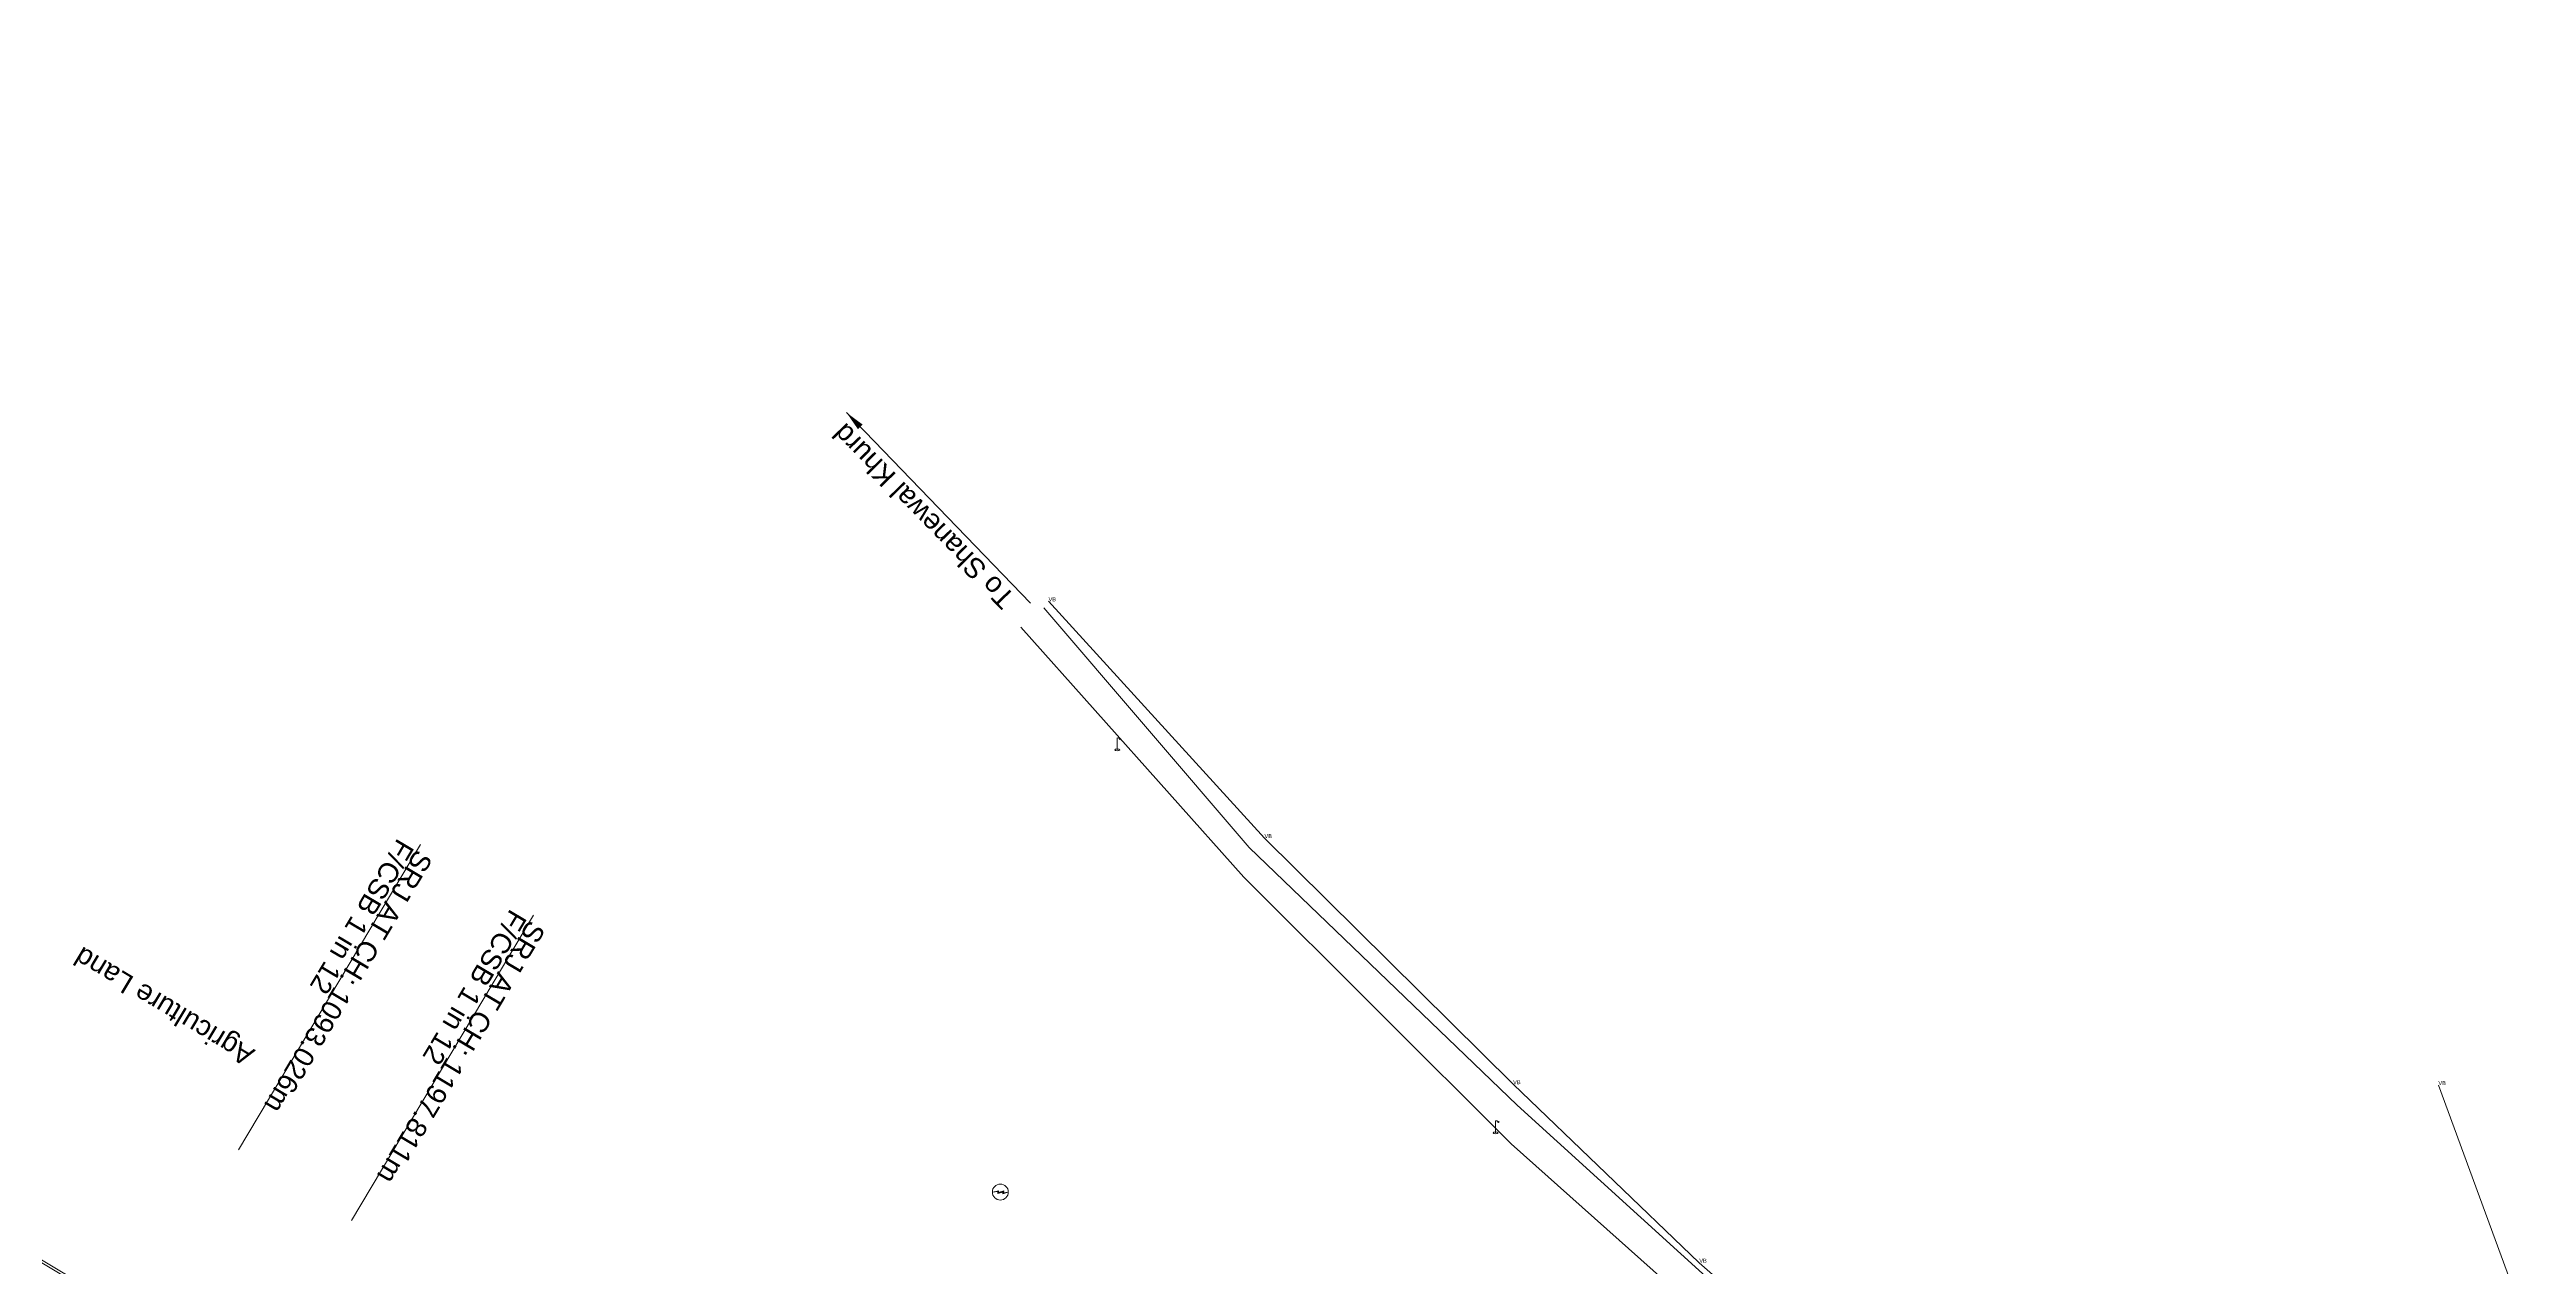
# Model space of a CAD drawing. Header units: metres. Extents: x 593168 to 611286, y 3401475 to 3412398.
# Drawn here: x 594574.8 to 594885.1, y 3411537.3 to 3411689.8 of the extents above; entities that cross this region are included whole.
import ezdxf

# ---------------------------------------------------------------- set-up
doc = ezdxf.new("R2010")
doc.units = ezdxf.units.M
doc.header["$MEASUREMENT"] = 0
for name, color, linetype, lineweight in [('Electric Pole', 251, 'Continuous', 0), ('Lamp_Post', 251, 'Continuous', 0), ("SANEHWAL STN. SRJ'S", 251, 'Continuous', 0), ('Side Details', 251, 'Continuous', 0), ('Subroad Edge', 34, 'Continuous', 0), ('Village Area', 251, 'Continuous', 0), ('Village Area text', 251, 'Continuous', 0), ('Wing Wall', 7, 'Continuous', 0)]:
    doc.layers.add(name, color=color, linetype=linetype, lineweight=lineweight)
doc.styles.get("Standard").update_dxf_attribs({"font": 'arial_0.ttf'})
doc.styles.add('Style-Arial', font='arial_0.ttf')
doc.dimstyles.new('ISO-25', dxfattribs={"dimtxt": 2.5, "dimasz": 2.5, "dimexe": 1.25, "dimexo": 0.625, "dimtad": 1, "dimtxsty": 'Standard', "dimcen": 2.5, "dimadec": 0, "dimazin": 0, "dimtfac": 1, "dimtmove": 0, "dimatfit": 3, "dimfxl": 1, "dimarcsym": 0})

# ---------------------------------------------------------------- blocks, each defined once
blk = doc.blocks.new('EP')
blk.add_hatch(color=8).paths.add_polyline_path([(-0.21, -0.05), (-0.21, 0.16), (-0.93, -0.01), (-0.31, 0.07), (-0.31, -0.19), (0.31, 0), (0.31, -0.24), (0.94, -0.01), (0.41, -0.1), (0.43, 0.15)])
at = {"color": 8}
for p, q in [((-0.93, -0.01), (-0.21, 0.16)), ((-0.31, 0.07), (-0.93, -0.01)), ((-0.31, -0.19), (-0.31, 0.07)), ((0.31, 0), (-0.31, -0.19)), ((-0.21, 0.16), (-0.21, -0.05)), ((-0.21, -0.05), (0.43, 0.15)), ((0.31, -0.24), (0.31, 0)), ((0.43, 0.15), (0.41, -0.1)), ((0.94, -0.01), (0.31, -0.24)), ((0.41, -0.1), (0.94, -0.01))]:
    blk.add_line(p, q, dxfattribs=at)
blk.add_circle((0, 0), 1, dxfattribs=at)
blk = doc.blocks.new('LP')
for points in [[(0, 0), (0, 1.5)], [(0.25, 1.35), (0.44, 1.35)]]:
    blk.add_lwpolyline(points)
for centre, radius, start, end in [((0.07, 0.99), 0.519, 57.6425, 97.3165), ((0.34, 1.33), 0.094, 11.7012, 168.0476)]:
    blk.add_arc(centre, radius, start, end)
at = {"extrusion": (0, 0, -1)}
blk.add_ellipse((0, 0.01), major_axis=(0.308, 0), ratio=0.400495, dxfattribs=at)
blk.add_ellipse((0.35, 1.36), major_axis=(0.0017, 0.0438), ratio=0.461056, start_param=1.74022, end_param=4.575836)

msp = doc.modelspace()

# ---------------------------------------------------------------- linework, layer by layer
at = {"layer": "SANEHWAL STN. SRJ'S", "lineweight": 13, "flags": 128}
for points in [[(594621.3177, 3411590.1737), (594598.5201, 3411551.8783)], [(594635.4443, 3411581.3157), (594612.6467, 3411543.0203)]]:
    msp.add_lwpolyline(points, dxfattribs=at)
at = {"layer": 'Subroad Edge'}
for points in [[(594813.9014, 3411509.4366, 255.9341), (594789.6665, 3411529.3454, 256.0081), (594758.69, 3411557.5008, 255.9401), (594725.1112, 3411589.8015, 255.7212), (594699.4024, 3411619.8301, 255.8501)], [(594854.427, 3411479.5024, 256.268), (594860.9046, 3411490.1786, 256.17), (594860.5995, 3411494, 256.1121), (594857.6328, 3411496.5744, 256.0761), (594854.3911, 3411497.0303, 256.0931), (594848.8312, 3411495.4595, 256.134), (594835.3637, 3411492.1586, 256.204), (594818.2892, 3411500.9936, 256.0461), (594811.4196, 3411506.6513, 256.0521), (594786.1823, 3411527.4732, 256.0041), (594757.9473, 3411552.649, 255.9151), (594724.435, 3411586.0676, 255.6832), (594696.525, 3411617.4118, 255.7522)]]:
    msp.add_polyline3d(points, dxfattribs=at)
at = {"layer": 'Village Area'}
for points in [[(594834.0213, 3411499.8716, 255.8631), (594791.1794, 3411529.2647, 255.9061), (594781.5183, 3411537.7524, 256.1091), (594758.1943, 3411560.1273, 255.8871), (594727.0379, 3411590.9689, 255.7891), (594699.9894, 3411620.6516, 255.7412)], [(594834.0213, 3411499.8716, 255.8631), (594850.9787, 3411501.4124, 256.0061), (594867.5775, 3411503.0819, 256.162), (594884.6393, 3411516.423, 255.4103), (594885.1459, 3411529.9724, 255.4522), (594874.118, 3411560.0099, 255.4792)]]:
    msp.add_polyline3d(points, dxfattribs=at)
at = {"layer": 'Wing Wall'}
msp.add_polyline3d([(594566.7658, 3411541.9324, 256.6079), (594744.8882, 3411435.4281, 256.4859), (594745.0535, 3411435.6549, 256.5019), (594566.907, 3411542.2043, 256.6069), (594427.6473, 3411625.4311, 256.285), (594393.1334, 3411645.9859, 256.411), (594319.6121, 3411689.8167, 256.9318), (594319.5385, 3411689.5439, 256.9258), (594392.9339, 3411645.7499, 256.42), (594427.4322, 3411625.1571, 256.31), (594566.7658, 3411541.9324, 256.6079)], dxfattribs=at)

# ---------------------------------------------------------------- block references
at = {"layer": 'Electric Pole', "xscale": 0.9997078269980546, "yscale": 0.9997078269980546, "zscale": 0.9997078269980546}
msp.add_blockref('EP', (594693.9442, 3411546.6054, 255.3303), dxfattribs=at)
at = {"layer": 'Lamp_Post', "xscale": 0.9997078269980546, "yscale": 0.9997078269980546, "zscale": 0.9997078269980546}
for p in [(594708.5911, 3411602.0204, 255.6732), (594755.9938, 3411554.017, 255.9211)]:
    msp.add_blockref('LP', p, dxfattribs=at)

# ---------------------------------------------------------------- texts
at = {"layer": "SANEHWAL STN. SRJ'S", "lineweight": 13, "char_height": 2.5, "width": 48.267487, "attachment_point": 4, "rotation": 239.23426, "line_spacing_factor": 0.648, "style": 'Style-Arial'}
for s, insert in [('SRJ AT CH: 1093.026m \\PF/CSB 1 in 12', (594620.6808, 3411589.7552)), ('SRJ AT CH: 1197.811m \\PF/CSB 1 in 12', (594634.8074, 3411580.8972))]:
    msp.add_mtext(s, dxfattribs=dict(at, insert=insert))
at = {"layer": 'Side Details'}
msp.add_text('Agriculture Land', height=2.5, rotation=149, dxfattribs=at).set_placement((594600.7056, 3411564.3677, 156.3202))
at = {"layer": 'Subroad Edge'}
msp.add_text('To Shanewal Khurd', height=2.5, rotation=134.336965, dxfattribs=at).set_placement((594695.9476, 3411621.2345))
at = {"layer": 'Village Area text'}
for p in [(594699.989, 3411620.652, 255.741), (594727.038, 3411590.969, 255.789), (594758.194, 3411560.127, 255.887), (594874.117, 3411560.013, 255.479), (594781.518, 3411537.752, 256.109)]:
    msp.add_text('VB', height=0.5, dxfattribs=at).set_placement(p)

# ---------------------------------------------------------------- leaders
at = {"layer": 'Subroad Edge'}
msp.add_leader([(594674.6593, 3411644.3201), (594697.7304, 3411620.4014)], dimstyle='ISO-25', override={"dimtxt": 3, "dimasz": 2.5, "dimgap": 0.625, "dimtad": 0, "dimdec": 3, "dimzin": 2, "dimtdec": 3}, dxfattribs=at)

doc.saveas('drawing.dxf')
